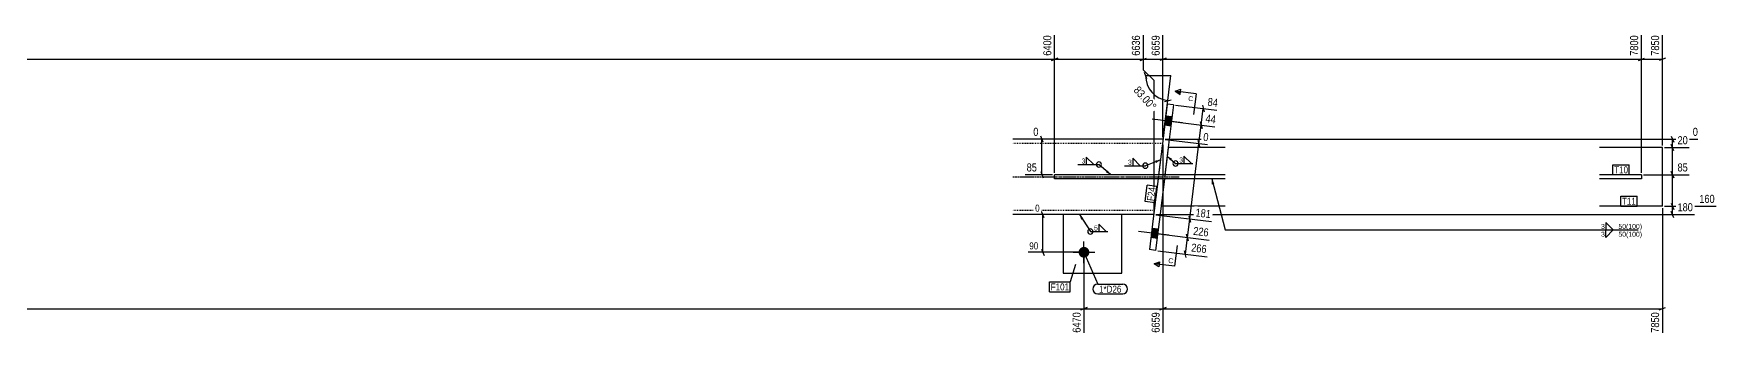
# Model space of a CAD drawing. Header units: millimetres. Extents: x 7 to 50002, y 7 to 1833.
# Drawn here: x 45988 to 50002, y 8 to 726 of the extents above; entities that cross this region are included whole.
import ezdxf

# ---------------------------------------------------------------- set-up
doc = ezdxf.new("R2010")
doc.units = ezdxf.units.MM
doc.linetypes.add('DXK_LINE_DOT2', pattern=[3.9198, 1.9599, -1.9599])
doc.linetypes.add('DXK_LINE_DOT3', pattern=[5.9187, 2.979, -0.9799, 0.9799, -0.9799])
for name, color, linetype in [('MÅLSÆTNING', 7, 'Continuous'), ('STÅL', 7, 'Continuous'), ('TEKST', 7, 'Continuous')]:
    doc.layers.add(name, color=color, linetype=linetype)
doc.styles.add('Arial', font='ARIAL.TTF', dxfattribs={"height": 0.2})
doc.styles.add('Arial Narrow', font='ARIALN.TTF', dxfattribs={"height": 0.2})

msp = doc.modelspace()

# ---------------------------------------------------------------- hatches: boundary and pattern name
at = {"layer": 'STÅL', "linetype": 'Continuous'}
for points in [[(48688.5, 528.8), (48685.9, 507), (48700.7, 505.1), (48703.4, 527)], [(48688.5, 528.8), (48685.9, 507), (48700.7, 505.1), (48703.4, 527)], [(48655.6, 260.8), (48652.9, 239), (48667.8, 237.1), (48670.5, 259)], [(48655.6, 260.8), (48652.9, 239), (48667.8, 237.1), (48670.5, 259)], [(48493.3, 216.9, -1), (48493.3, 190.9, -1)]]:
    msp.add_hatch(color=96, dxfattribs=at).paths.add_polyline_path(points)
at = {"layer": 'TEKST', "linetype": 'Continuous'}
for color, points in [(3, [(48662.9, 422.7), (48675.7, 424.2), (48665.1, 416.8)]), (3, [(48549.7, 399.4), (48557.1, 388.9), (48545.6, 394.7)]), (3, [(48798.2, 366), (48798, 378.9), (48804.3, 367.6)]), (3, [(48486.7, 281.7), (48482.6, 293.9), (48492, 285)]), (30, [(48673.6, 181.3), (48672.8, 175.1), (48660.4, 176.6)])]:
    msp.add_hatch(color=color, dxfattribs=at).paths.add_polyline_path(points)

# ---------------------------------------------------------------- linework, layer by layer
at = {"layer": 'MÅLSÆTNING', "color": 7, "linetype": 'Continuous'}
for p, q in [((48423.3, 393.9), (48423.3, 721.8)), ((48423.3, 393.9), (48423.3, 721.8)), ((48634.7, 721.8), (48634.7, 639.6)), ((48681.8, 478.9), (48681.8, 721.8)), ((48681.8, 478.9), (48681.8, 721.8)), ((49823.3, 393.9), (49823.3, 721.8)), ((49873.3, 458.9), (49873.3, 721.8)), ((44923.3, 664.6), (48423.3, 664.6)), ((48430.8, 667.6), (48415.8, 661.6)), ((48415.8, 661.6), (48430.8, 667.6)), ((48627.2, 661.6), (48642.2, 667.6)), ((48634.7, 664.6), (48681.8, 664.6)), ((48689.3, 667.6), (48674.3, 661.6)), ((48689.3, 667.6), (48674.3, 661.6)), ((49815.8, 661.6), (49830.8, 667.6)), ((49823.3, 664.6), (49873.3, 664.6)), ((49880.8, 667.6), (49865.8, 661.6)), ((48634.7, 639.6), (48659.7, 614.6)), ((48634.7, 639.6), (48659.7, 614.6)), ((48643.4, 618.1), (48637.4, 633.1)), ((48640.4, 625.6), (48700.4, 625.6)), ((48659.7, 614.6), (48659.7, 298.9)), ((48659.7, 614.6), (48659.7, 298.9)), ((48693.1, 566.1), (48700.4, 625.6)), ((48682.4, 478.8), (48693.1, 566.1)), ((48685.3, 564), (48700.9, 568.1)), ((48711.9, 555.1), (48810.5, 543)), ((48773, 507.3), (48777.9, 547)), ((48775.8, 554.8), (48780, 539.2)), ((48692.2, 517.3), (48805.7, 503.3)), ((48692.2, 517.3), (48805.7, 503.3)), ((48767.6, 463.3), (48773, 507.3)), ((48775.1, 499.5), (48771, 515.1)), ((48771, 515.1), (48775.1, 499.5)), ((48418.3, 473.9), (48372.4, 473.9)), ((48396.1, 466.4), (48390.1, 481.4)), ((48393.1, 388.9), (48393.1, 473.9)), ((48681.8, 460.7), (48681.8, 12)), ((48681.8, 460.7), (48681.8, 12)), ((48686.8, 473.9), (49957.9, 473.9)), ((48686.8, 473.3), (48788.2, 460.8)), ((48686.8, 473.3), (48788.2, 460.8)), ((48745.5, 283.3), (48767.6, 463.3)), ((48769.7, 455.5), (48765.6, 471.1)), ((48769.7, 455.5), (48765.6, 471.1)), ((49878.3, 453.9), (49937.4, 453.9)), ((49878.3, 453.9), (49937.4, 453.9)), ((49894.2, 481.4), (49900.2, 466.4)), ((49900.2, 446.4), (49894.2, 461.4)), ((49900.2, 446.4), (49894.2, 461.4)), ((49897.2, 453.9), (49897.2, 473.9)), ((49897.2, 388.9), (49897.2, 453.9)), ((48418.3, 388.9), (48352.9, 388.9)), ((48390.1, 396.4), (48396.1, 381.4)), ((49828.3, 388.9), (49937.4, 388.9)), ((49828.3, 388.9), (49937.4, 388.9)), ((49894.2, 396.4), (49900.2, 381.4)), ((49900.2, 381.4), (49894.2, 396.4)), ((49897.2, 313.9), (49897.2, 388.9)), ((49894.2, 321.4), (49900.2, 306.4)), ((49894.2, 321.4), (49900.2, 306.4)), ((48438.3, 293.9), (48376.8, 293.9)), ((48398, 286.4), (48392, 301.4)), ((48395, 203.9), (48395, 293.9)), ((48664.7, 293.9), (49949.5, 293.9)), ((48664.7, 293.3), (48797.5, 277)), ((48664.7, 293.3), (48797.5, 277)), ((48740.1, 239.3), (48745.5, 283.3)), ((48743.5, 291.1), (48747.6, 275.5)), ((48743.5, 291.1), (48747.6, 275.5)), ((49873.3, 308.9), (49873.3, 12)), ((49878.3, 313.9), (50001.5, 313.9)), ((49878.3, 313.9), (50001.5, 313.9)), ((49900.2, 286.4), (49894.2, 301.4)), ((49897.2, 293.9), (49897.2, 313.9)), ((48659.3, 249.3), (48792.1, 233)), ((48659.3, 249.3), (48792.1, 233)), ((48742.2, 231.5), (48738.1, 247.2)), ((48738.1, 247.2), (48742.2, 231.5)), ((48488.3, 203.9), (48359.8, 203.9)), ((48392, 211.4), (48398, 196.4)), ((48669.3, 207.7), (48787.2, 193.3)), ((48737.3, 191.8), (48733.2, 207.5)), ((48735.2, 199.6), (48740.1, 239.3)), ((48493.3, 198.9), (48493.3, 12)), ((48493.3, 198.9), (48493.3, 12)), ((45183.3, 69.3), (48493.3, 69.3)), ((48500.8, 72.3), (48485.8, 66.3)), ((48485.8, 66.3), (48500.8, 72.3)), ((48493.3, 69.3), (48681.8, 69.3)), ((48689.3, 72.3), (48674.3, 66.3)), ((48674.3, 66.3), (48689.3, 72.3)), ((48681.8, 69.3), (49873.3, 69.3)), ((49865.8, 66.3), (49880.8, 72.3))]:
    msp.add_line(p, q, dxfattribs=at)
msp.add_arc((48700.4, 625.6), 60, 180, 263, dxfattribs=at)
at = {"layer": 'STÅL', "color": 2, "linetype": 'Continuous'}
for p, q in [((48692.1, 557.6), (48680.5, 463.1)), ((48707, 555.7), (48692.1, 557.6)), ((48707, 555.7), (48694.4, 453.9)), ((48681.8, 473.9), (48323.3, 473.9)), ((48680.5, 463.1), (48671.4, 388.9)), ((48694.4, 453.9), (48686.5, 388.9)), ((48830.2, 453.9), (48694.4, 453.9)), ((49873.3, 453.9), (49723.3, 453.9)), ((49873.3, 313.9), (49873.3, 453.9)), ((48423.3, 378.9), (48423.3, 388.9)), ((48830.2, 388.9), (48423.3, 388.9)), ((48830.2, 378.9), (48423.3, 378.9)), ((48670.1, 378.9), (48661, 304.7)), ((48685.2, 378.9), (48677.3, 313.9)), ((49823.3, 388.9), (49723.3, 388.9)), ((49823.3, 378.9), (49723.3, 378.9)), ((49823.3, 388.9), (49823.3, 378.9)), ((48659.7, 293.9), (48323.3, 293.9)), ((48443.3, 293.9), (48443.3, 153.9)), ((48583.3, 153.9), (48583.3, 293.9)), ((48661, 304.7), (48649.4, 210.2)), ((48677.3, 313.9), (48664.3, 208.4)), ((48830.2, 313.9), (48677.3, 313.9)), ((49873.3, 313.9), (49723.3, 313.9)), ((48664.3, 208.4), (48649.4, 210.2)), ((48443.3, 153.9), (48583.3, 153.9))]:
    msp.add_line(p, q, dxfattribs=at)
at = {"layer": 'STÅL', "color": 96, "linetype": 'Continuous'}
for p, q in [((48703.4, 527), (48688.5, 528.8)), ((48703.4, 527), (48688.5, 528.8)), ((48728.4, 512.8), (48655.9, 521.7)), ((48728.4, 512.8), (48655.9, 521.7)), ((48700.7, 505.1), (48685.9, 507)), ((48700.7, 505.1), (48685.9, 507)), ((48695.5, 244.8), (48623, 253.7)), ((48695.5, 244.8), (48623, 253.7)), ((48670.5, 259), (48655.6, 260.8)), ((48670.5, 259), (48655.6, 260.8)), ((48467.3, 203.9), (48519.3, 203.9)), ((48493.3, 177.9), (48493.3, 229.9)), ((48667.8, 237.1), (48652.9, 239)), ((48667.8, 237.1), (48652.9, 239))]:
    msp.add_line(p, q, dxfattribs=at)
at = {"layer": 'STÅL', "color": 7, "linetype": 'DXK_LINE_DOT2'}
for p, q in [((48680.6, 463.9), (48323.3, 463.9)), ((48680.5, 463.1), (48661, 304.7)), ((48694.4, 453.9), (48677.3, 313.9)), ((48681.8, 473.9), (48680.5, 463.1)), ((48660.9, 303.9), (48323.3, 303.9)), ((48583.3, 293.9), (48443.3, 293.9)), ((48443.3, 293.9), (48443.3, 293.9)), ((48443.3, 293.9), (48443.3, 293.9)), ((48583.3, 293.9), (48583.3, 293.9)), ((48583.3, 293.9), (48583.3, 293.9)), ((48660.9, 303.9), (48659.7, 293.9)), ((48661, 304.7), (48660.9, 303.9)), ((48443.3, 153.9), (48583.3, 153.9))]:
    msp.add_line(p, q, dxfattribs=at)
at = {"layer": 'STÅL', "color": 7, "linetype": 'DXK_LINE_DOT3'}
msp.add_line((48323.3, 383.9), (48720.7, 383.9), dxfattribs=at)
at = {"layer": 'TEKST', "color": 3, "linetype": 'Continuous'}
for p, q in [((48557.1, 388.9), (48528.8, 413.4)), ((48675.7, 424.2), (48639.7, 410.6))]:
    msp.add_line(p, q, dxfattribs=at)
at = {"layer": 'TEKST', "color": 30, "linetype": 'Continuous'}
for p, q in [((48660.4, 176.6), (48673.6, 181.3)), ((48672.1, 168.9), (48660.4, 176.6)), ((48673.6, 181.3), (48672.1, 168.9))]:
    msp.add_line(p, q, dxfattribs=at)
at = {"layer": 'TEKST', "color": 3, "linetype": 'Continuous'}
for centre, start, end in [((48528.8, 413.4), 90, 270), ((48528.8, 413.4), 270, 90), ((48639.7, 410.6), 90, 270), ((48639.7, 410.6), 270, 90)]:
    msp.add_arc(centre, 6.25, start, end, dxfattribs=at)

# ---------------------------------------------------------------- wipeouts: each hides what was drawn before it
at = {"color": 0}
for points in [[(48496.1, 414.9), (48496.1, 429.4), (48486.5, 429.4), (48486.5, 414.9)], [(48607, 412.1), (48607, 426.6), (48597.3, 426.6), (48597.3, 412.1)], [(48525.9, 254.9), (48525.9, 269.4), (48516.3, 269.4), (48516.3, 254.9)], [(49735.6, 258.7), (49735.6, 273.2), (49725.9, 273.2), (49725.9, 258.7)], [(48457.7, 112.9), (48457.7, 130.4), (48414, 130.4), (48414, 112.9)], [(48582.6, 107.5), (48582.6, 125), (48529.3, 125), (48529.3, 107.5)]]:
    msp.add_wipeout(points, dxfattribs=at).dxf.layer = 'TEKST'

# ---------------------------------------------------------------- next in the draw order: linework, layer by layer
at = {"layer": 'TEKST', "color": 3, "linetype": 'Continuous'}
for p, q in [((48478.7, 413.4), (48528.8, 413.4)), ((48516.5, 413.4), (48498.7, 431.3)), ((48498.7, 431.3), (48498.7, 413.4)), ((48498.7, 413.4), (48516.5, 413.4)), ((48589.6, 410.6), (48639.7, 410.6)), ((48627.4, 410.6), (48609.5, 428.5)), ((48609.5, 428.5), (48609.5, 410.6)), ((48609.5, 410.6), (48627.4, 410.6)), ((48482.6, 293.9), (48508.5, 253.4)), ((48508.5, 253.4), (48549.9, 253.4)), ((48546.3, 253.4), (48528.5, 271.3)), ((48528.5, 271.3), (48528.5, 253.4)), ((48528.5, 253.4), (48546.3, 253.4)), ((49756, 257.2), (49738.1, 275.1)), ((49738.1, 275.1), (49738.1, 257.2)), ((49738.1, 257.2), (49756, 257.2))]:
    msp.add_line(p, q, dxfattribs=at)
for start, end in [(90, 270), (270, 90)]:
    msp.add_arc((48508.5, 253.4), 6.25, start, end, dxfattribs=at)

# ---------------------------------------------------------------- next in the draw order: texts
at = {"layer": 'TEKST', "color": 3, "style": 'Arial Narrow'}
for s, p in [('3', (48487.5, 415.9)), ('3', (48598.3, 413.1)), ('5', (48517.3, 255.9))]:
    msp.add_text(s, height=11.9, dxfattribs=at).set_placement(p)

# ---------------------------------------------------------------- next in the draw order: wipeouts: each hides what was drawn before it
at = {"color": 0, "linetype": 'Continuous'}
for points, layer in [([(49869.3, 725.8), (49841.3, 725.8), (49841.3, 669.1), (49869.3, 669.1)], 'MÅLSÆTNING'), ([(48815, 546.5), (48818.4, 574.3), (48786.3, 578.2), (48782.9, 550.5)], 'MÅLSÆTNING'), ([(48388.6, 477.9), (48388.6, 505.9), (48368.4, 505.9), (48368.4, 477.9)], 'MÅLSÆTNING'), ([(49961.9, 477.9), (49961.9, 505.9), (49941.7, 505.9), (49941.7, 477.9)], 'MÅLSÆTNING'), ([(48385, 392.9), (48385, 420.9), (48352.6, 420.9), (48352.6, 392.9)], 'MÅLSÆTNING'), ([(49937.7, 392.9), (49937.7, 420.9), (49905.3, 420.9), (49905.3, 392.9)], 'MÅLSÆTNING'), ([(48391, 297.4), (48391, 321.9), (48373.3, 321.9), (48373.3, 297.4)], 'MÅLSÆTNING'), ([(50001.9, 317.9), (50001.9, 345.9), (49957.3, 345.9), (49957.3, 317.9)], 'MÅLSÆTNING'), ([(48798.3, 280.9), (48801.7, 308.7), (48757.5, 314.1), (48754.1, 286.3)], 'MÅLSÆTNING'), ([(48387.8, 207.4), (48387.8, 231.9), (48359.4, 231.9), (48359.4, 207.4)], 'MÅLSÆTNING'), ([(48489.3, 64.7), (48461.3, 64.7), (48461.3, 8), (48489.3, 8)], 'MÅLSÆTNING'), ([(48677.8, 64.7), (48649.8, 64.7), (48649.8, 8), (48677.8, 8)], 'MÅLSÆTNING'), ([(49869.3, 64.7), (49841.3, 64.7), (49841.3, 8), (49869.3, 8)], 'MÅLSÆTNING'), ([(48753.3, 564.1), (48754.8, 576.5), (48742.9, 578), (48741.4, 565.6)], 'TEKST'), ([(48705.8, 177.3), (48707.4, 189.8), (48695.4, 191.2), (48693.9, 178.8)], 'TEKST')]:
    msp.add_wipeout(points, dxfattribs=at).dxf.layer = layer
at = {"color": 0}
for points, layer in [([(48653.4, 535), (48674.4, 553.5), (48625.7, 608.6), (48604.7, 590.1)], 'MÅLSÆTNING'), ([(48729.1, 417.2), (48729.1, 431.7), (48719.5, 431.7), (48719.5, 417.2)], 'TEKST'), ([(49791.2, 392.4), (49791.2, 409.9), (49758.2, 409.9), (49758.2, 392.4)], 'TEKST'), ([(48664.1, 358.4), (48646.8, 360.5), (48642.8, 327.7), (48660.1, 325.6)], 'TEKST'), ([(49809.9, 317.3), (49809.9, 334.8), (49776.8, 334.8), (49776.8, 317.3)], 'TEKST'), ([(48457.7, 112.9), (48457.7, 130.4), (48414, 130.4), (48414, 112.9)], 'TEKST'), ([(48582.6, 107.5), (48582.6, 125), (48529.3, 125), (48529.3, 107.5)], 'TEKST')]:
    msp.add_wipeout(points, dxfattribs=at).dxf.layer = layer

# ---------------------------------------------------------------- next in the draw order: hatches: boundary and pattern name
at = {"layer": 'TEKST', "linetype": 'Continuous'}
for color, points in [(30, [(48723.3, 586.7), (48722.6, 580.5), (48710.9, 588.2)]), (3, [(48699.2, 422.6), (48691.9, 433.2), (48703.4, 427.3)])]:
    msp.add_hatch(color=color, dxfattribs=at).paths.add_polyline_path(points)

# ---------------------------------------------------------------- next in the draw order: linework, layer by layer
at = {"layer": 'MÅLSÆTNING', "color": 7, "linetype": 'Continuous'}
for p, q in [((49823.3, 393.9), (49823.3, 721.8)), ((48681.8, 664.6), (49823.3, 664.6)), ((49815.8, 661.6), (49830.8, 667.6))]:
    msp.add_line(p, q, dxfattribs=at)
at = {"layer": 'TEKST', "color": 30, "linetype": 'Continuous'}
for p, q in [((48710.9, 588.2), (48724.1, 592.9)), ((48710.9, 588.2), (48722.6, 580.5)), ((48722.6, 580.5), (48724.1, 592.9))]:
    msp.add_line(p, q, dxfattribs=at)
at = {"layer": 'TEKST', "color": 7, "linetype": 'Continuous'}
for p, q in [((48760.6, 582.1), (48710.9, 588.2)), ((48493.3, 203.9), (48526.3, 128)), ((48710, 170.5), (48716.1, 220.2)), ((48473.1, 174.9), (48460.7, 133.4)), ((48710, 170.5), (48660.4, 176.6)), ((48411, 133.4), (48460.7, 133.4)), ((48411, 109.9), (48411, 133.4)), ((48460.7, 109.9), (48460.7, 133.4)), ((48526.3, 128), (48585.6, 128)), ((48411, 109.9), (48460.7, 109.9)), ((48526.3, 104.5), (48585.6, 104.5))]:
    msp.add_line(p, q, dxfattribs=at)
at = {"layer": 'TEKST', "color": 3, "linetype": 'Continuous'}
for p, q in [((48691.9, 433.2), (48711.7, 415.7)), ((48711.7, 415.7), (48753.1, 415.7)), ((48749.5, 415.7), (48731.7, 433.6)), ((48731.7, 433.6), (48731.7, 415.7)), ((48731.7, 415.7), (48749.5, 415.7))]:
    msp.add_line(p, q, dxfattribs=at)
for start, end in [(90, 270), (270, 90)]:
    msp.add_arc((48711.7, 415.7), 6.25, start, end, dxfattribs=at)
at = {"layer": 'TEKST', "color": 7, "linetype": 'Continuous'}
for centre, start, end in [((48526.3, 116.2), 90, 270), ((48585.6, 116.2), 270, 90)]:
    msp.add_arc(centre, 11.8, start, end, dxfattribs=at)

# ---------------------------------------------------------------- next in the draw order: texts
at = {"layer": 'MÅLSÆTNING', "color": 3, "linetype": 'Continuous', "style": 'Arial Narrow'}
for s, rotation, p in [('7850', 90.0002, (49865.3, 673.1)), ('84', -7.0015, (48787.3, 553.9)), ('181', -7.0015, (48758.5, 289.8)), ('6470', 90.0002, (48485.3, 12)), ('6659', 90.0002, (48673.8, 12)), ('7850', 90.0002, (49865.3, 12))]:
    msp.add_text(s, height=19.09, rotation=rotation, dxfattribs=at).set_placement(p)
at = {"layer": 'MÅLSÆTNING', "color": 3, "style": 'Arial Narrow'}
msp.add_text('83.00°', height=19.09, rotation=-48.5009, dxfattribs=at).set_placement((48610.4, 589.7))
at = {"layer": 'MÅLSÆTNING', "color": 3, "linetype": 'Continuous', "style": 'Arial Narrow'}
for s, height, p in [('0', 19.1, (48372.4, 481.9)), ('0', 19.1, (49945.7, 481.9)), ('85', 19.09, (48356.6, 396.9)), ('85', 19.09, (49909.3, 396.9)), ('0', 16.7, (48376.8, 300.9)), ('90', 16.7, (48362.9, 210.9))]:
    msp.add_text(s, height=height, dxfattribs=at).set_placement(p)
at = {"layer": 'TEKST', "color": 3, "linetype": 'Continuous', "style": 'Arial'}
for p in [(48741.4, 565.6), (48693.9, 178.8)]:
    msp.add_text('C', height=11.9, rotation=-7.0015, dxfattribs=at).set_placement(p)
at = {"layer": 'TEKST', "color": 3, "style": 'Arial Narrow'}
for s, height, p in [('3', 11.9, (48720.5, 418.2)), ('F101', 16.7, (48414, 112.9)), ('1*D26', 16.7, (48529.3, 107.5))]:
    msp.add_text(s, height=height, dxfattribs=at).set_placement(p)

# ---------------------------------------------------------------- next in the draw order: wipeouts: each hides what was drawn before it
at = {"color": 0, "linetype": 'Continuous'}
for points, layer in [([(49949.9, 297.9), (49949.9, 325.9), (49905.3, 325.9), (49905.3, 297.9)], 'MÅLSÆTNING'), ([(49735.6, 240), (49735.6, 254.5), (49725.9, 254.5), (49725.9, 240)], 'TEKST'), ([(49816.5, 258.7), (49816.5, 273.2), (49767.3, 273.2), (49767.3, 258.7)], 'TEKST')]:
    msp.add_wipeout(points, dxfattribs=at).dxf.layer = layer
at = {"color": 0}
for points in [[(49791.2, 392.4), (49791.2, 409.9), (49758.2, 409.9), (49758.2, 392.4)], [(48664.1, 358.4), (48646.8, 360.5), (48642.8, 327.7), (48660.1, 325.6)], [(49809.9, 317.3), (49809.9, 334.8), (49776.8, 334.8), (49776.8, 317.3)]]:
    msp.add_wipeout(points, dxfattribs=at).dxf.layer = 'TEKST'

# ---------------------------------------------------------------- next in the draw order: linework, layer by layer
at = {"layer": 'TEKST', "color": 7, "linetype": 'Continuous'}
for p, q in [((49755.2, 412.9), (49794.2, 412.9)), ((49755.2, 389.4), (49755.2, 412.9)), ((49794.2, 389.4), (49794.2, 412.9)), ((48639.4, 325.1), (48644.2, 363.9)), ((48667.5, 361), (48644.2, 363.9)), ((49755.2, 389.4), (49794.2, 389.4)), ((48662.7, 322.3), (48639.4, 325.1)), ((48662.7, 322.3), (48667.5, 361)), ((49773.8, 337.8), (49812.9, 337.8)), ((49773.8, 314.3), (49773.8, 337.8)), ((49812.9, 314.3), (49812.9, 337.8)), ((49773.8, 314.3), (49812.9, 314.3))]:
    msp.add_line(p, q, dxfattribs=at)
at = {"layer": 'TEKST', "color": 3, "linetype": 'Continuous'}
for p, q in [((49738.1, 257.2), (49756, 257.2)), ((49756, 257.2), (49738.1, 239.4)), ((49738.1, 239.4), (49738.1, 257.2))]:
    msp.add_line(p, q, dxfattribs=at)

# ---------------------------------------------------------------- next in the draw order: texts
at = {"layer": 'MÅLSÆTNING', "color": 3, "linetype": 'Continuous', "style": 'Arial Narrow'}
for s, p in [('180', (49909.3, 301.9)), ('160', (49961.3, 321.9))]:
    msp.add_text(s, height=19.09, dxfattribs=at).set_placement(p)
at = {"layer": 'TEKST', "color": 3, "style": 'Arial Narrow'}
for s, height, p in [('T10', 16.7, (49758.2, 392.4)), ('T11', 16.7, (49776.8, 317.3)), ('3', 11.9, (49726.9, 259.7))]:
    msp.add_text(s, height=height, dxfattribs=at).set_placement(p)
msp.add_text('F24', height=16.7, rotation=82.9987, dxfattribs=at).set_placement((48660.1, 325.6))
at = {"layer": 'TEKST', "color": 3, "linetype": 'Continuous', "style": 'Arial Narrow'}
msp.add_text('3', height=11.9, dxfattribs=at).set_placement((49726.9, 241))

# ---------------------------------------------------------------- next in the draw order: wipeouts: each hides what was drawn before it
at = {"color": 0, "linetype": 'Continuous'}
for points in [[(48677.8, 725.8), (48649.8, 725.8), (48649.8, 669.1), (48677.8, 669.1)], [(49819.3, 725.8), (49791.3, 725.8), (49791.3, 669.1), (49819.3, 669.1)], [(48810.1, 506.8), (48813.5, 534.6), (48781.4, 538.5), (48778, 510.8)], [(49937.7, 457.9), (49937.7, 485.9), (49905.3, 485.9), (49905.3, 457.9)], [(48792.9, 236.9), (48796.3, 264.7), (48752.1, 270.1), (48748.7, 242.3)]]:
    msp.add_wipeout(points, dxfattribs=at).dxf.layer = 'MÅLSÆTNING'

# ---------------------------------------------------------------- next in the draw order: linework, layer by layer
at = {"layer": 'MÅLSÆTNING', "color": 7, "linetype": 'Continuous'}
for p, q in [((48634.7, 721.8), (48634.7, 639.6)), ((48423.3, 664.6), (48634.7, 664.6)), ((48627.2, 661.6), (48642.2, 667.6))]:
    msp.add_line(p, q, dxfattribs=at)
at = {"layer": 'TEKST', "color": 7, "linetype": 'Continuous'}
msp.add_line((48760.6, 582.1), (48754.5, 532.5), dxfattribs=at)
at = {"layer": 'TEKST', "color": 3, "linetype": 'Continuous'}
msp.add_line((48798, 378.9), (48830.1, 257.2), dxfattribs=at)

# ---------------------------------------------------------------- next in the draw order: texts
at = {"layer": 'MÅLSÆTNING', "color": 3, "linetype": 'Continuous', "style": 'Arial Narrow'}
for s, rotation, p in [('6659', 90.0002, (48673.8, 673.1)), ('7800', 90.0002, (49815.3, 673.1)), ('44', -7.0015, (48782.4, 514.2))]:
    msp.add_text(s, height=19.09, rotation=rotation, dxfattribs=at).set_placement(p)
msp.add_text('20', height=19.09, dxfattribs=at).set_placement((49909.3, 461.9))

# ---------------------------------------------------------------- next in the draw order: wipeouts: each hides what was drawn before it
at = {"color": 0, "linetype": 'Continuous'}
for points, layer in [([(48788, 197.2), (48791.5, 225), (48747.2, 230.4), (48743.8, 202.6)], 'MÅLSÆTNING'), ([(49816.5, 240), (49816.5, 254.5), (49767.3, 254.5), (49767.3, 240)], 'TEKST')]:
    msp.add_wipeout(points, dxfattribs=at).dxf.layer = layer

# ---------------------------------------------------------------- next in the draw order: linework, layer by layer
at = {"layer": 'TEKST', "color": 3, "linetype": 'Continuous'}
msp.add_line((48830.1, 257.2), (49815.5, 257.2), dxfattribs=at)

# ---------------------------------------------------------------- next in the draw order: texts
at = {"layer": 'MÅLSÆTNING', "color": 3, "linetype": 'Continuous', "style": 'Arial Narrow'}
for s, p in [('226', (48753.1, 245.8)), ('266', (48748.3, 206.1))]:
    msp.add_text(s, height=19.09, rotation=-7.0015, dxfattribs=at).set_placement(p)
at = {"layer": 'TEKST', "color": 3, "linetype": 'Continuous', "style": 'Arial Narrow'}
for p in [(49768.3, 259.7), (49768.3, 241)]:
    msp.add_text('50(100)', height=11.93, dxfattribs=at).set_placement(p)

# ---------------------------------------------------------------- next in the draw order: wipeouts: each hides what was drawn before it
at = {"color": 0, "linetype": 'Continuous'}
for points in [[(48419.3, 725.8), (48391.3, 725.8), (48391.3, 669.1), (48419.3, 669.1)], [(48630.7, 725.8), (48602.7, 725.8), (48602.7, 669.1), (48630.7, 669.1)], [(48792.6, 464.3), (48796, 492.1), (48776, 494.6), (48772.6, 466.8)]]:
    msp.add_wipeout(points, dxfattribs=at).dxf.layer = 'MÅLSÆTNING'

# ---------------------------------------------------------------- next in the draw order: texts
at = {"layer": 'MÅLSÆTNING', "color": 3, "linetype": 'Continuous', "style": 'Arial Narrow'}
for s, height, rotation, p in [('6400', 19.09, 90.0002, (48415.3, 673.1)), ('6636', 19.09, 90.0002, (48626.7, 673.1)), ('0', 19.1, -7.0015, (48777, 470.2))]:
    msp.add_text(s, height=height, rotation=rotation, dxfattribs=at).set_placement(p)

doc.saveas('drawing.dxf')
